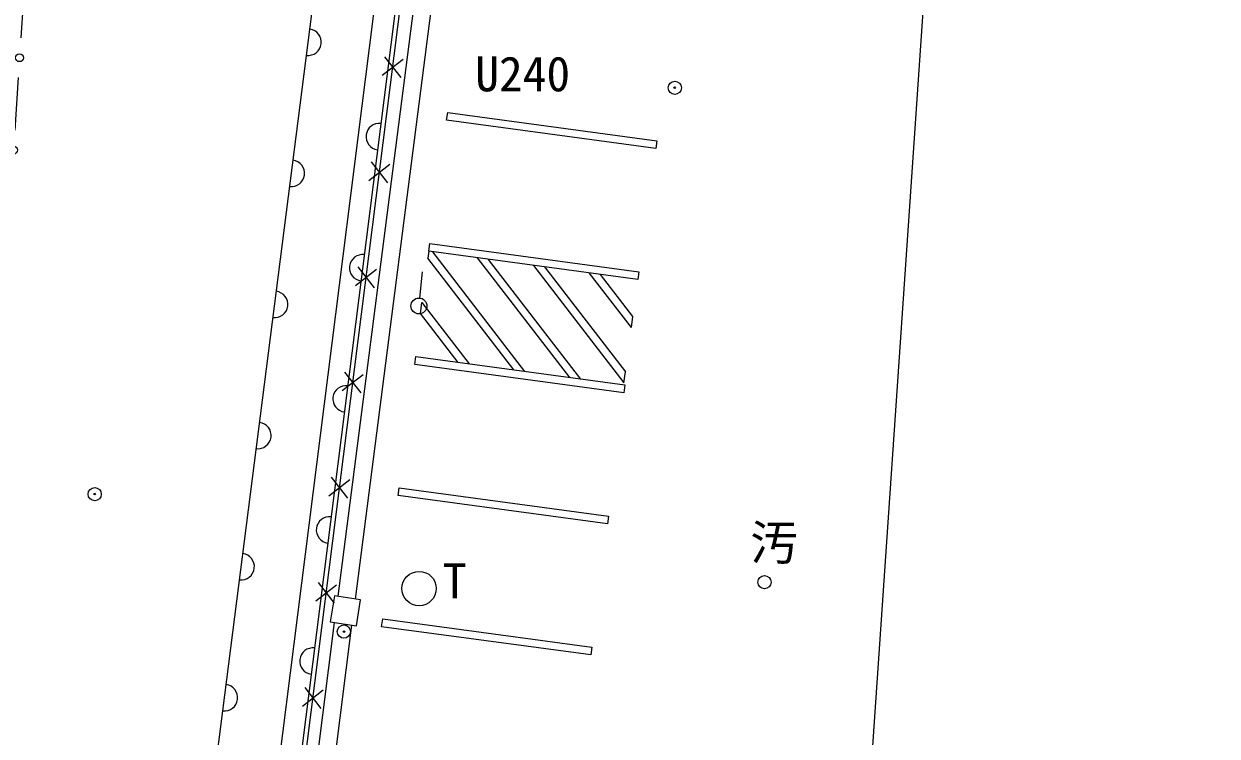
# Model space of a CAD drawing. Units: millimetres, scale not verified. Extents: x -230877 to 402150, y -278660 to 231169.
# Drawn here: x 60494 to 83065, y 87935 to 101408 of the extents above; entities that cross this region are included whole.
import ezdxf
from ezdxf.enums import TextEntityAlignment as Align

# ---------------------------------------------------------------- set-up
doc = ezdxf.new("R2010")
doc.units = ezdxf.units.MM
doc.header["$LTSCALE"] = 1500
doc.layers.add('0-0_通り芯', color=7, linetype='Continuous')
doc.layers.add('0-8_寸法線', color=7, linetype='Continuous', lineweight=13)
doc.layers.add('0-A_22260', color=7, linetype='Continuous', lineweight=18)
doc.styles.add('ＭＳ ゴシック', font='')
doc.styles.get('ＭＳ ゴシック').set_extended_font_data('MS Gothic')

# ---------------------------------------------------------------- blocks, each defined once
blk = doc.blocks.new('~834')
at = {"layer": '0-8_寸法線'}
blk.add_lwpolyline([(74489221500, -235405345500), (74497698000, -235411791000), (74489059006, -235423152171)], dxfattribs=at)
blk = doc.blocks.new('~794')
at = {"layer": '0-8_寸法線'}
blk.add_lwpolyline([(74516290829, -235409324068), (74467125000, -235466559000), (74469502500, -235468272000), (74467829126, -235470332582)], dxfattribs=at)
for centre in [(74505147389, -235422296370), (74502703848, -235425140946), (74500260308, -235427985521), (74497816767, -235430830096), (74495373226, -235433674671)]:
    blk.add_arc(centre, 375000, 49.33683, 229.33683, dxfattribs=at)
blk = doc.blocks.new('~793')
at = {"layer": '0-8_寸法線'}
blk.add_lwpolyline([(74463712500, -235471453500), (74461377000, -235469545500), (74514247676, -235408138070)], dxfattribs=at)
for centre in [(74504939592, -235418949081), (74502492842, -235421790896), (74500046091, -235424632711), (74497599341, -235427474526), (74495152590, -235430316340), (74492705839, -235433158155)]:
    blk.add_arc(centre, 375000, 229.27215, 49.27215, dxfattribs=at)
blk = doc.blocks.new('~778')
at = {"layer": '0-8_寸法線'}
for p, q in [((74498802000, -235413567000), (74498206256, -235414352912)), ((74497526658, -235415249445), (74496620527, -235416444823)), ((74495940930, -235417341356), (74495034799, -235418536733)), ((74494355201, -235419433267), (74493449070, -235420628644)), ((74492769473, -235421525177), (74491863342, -235422720555)), ((74491183744, -235423617088), (74490588000, -235424403000))]:
    blk.add_line(p, q, dxfattribs=at)
for centre in [(74497866457, -235414801179), (74496280728, -235416893089), (74494695000, -235418985000), (74493109272, -235421076911), (74491523543, -235423168821)]:
    blk.add_circle(centre, 112500, dxfattribs=at)
blk = doc.blocks.new('~738')
at = {"layer": '0-8_寸法線'}
for p, q in [((74506522307, -235420486267), (74506579022, -235421234120)), ((74506176738, -235420888551), (74506924591, -235420831836)), ((74504562940, -235422767206), (74504619655, -235423515059)), ((74504217371, -235423169490), (74504965224, -235423112775)), ((74502603573, -235425048145), (74502660288, -235425795997)), ((74502258004, -235425450428), (74503005857, -235425393714)), ((74500644206, -235427329084), (74500700921, -235428076936)), ((74500298637, -235427731367), (74501046489, -235427674652)), ((74498684839, -235429610022), (74498741554, -235430357875)), ((74498339270, -235430012306), (74499087122, -235429955591)), ((74496725472, -235431890961), (74496782186, -235432638813)), ((74496379903, -235432293245), (74497127755, -235432236530)), ((74494766105, -235434171900), (74494822819, -235434919752)), ((74494420536, -235434574183), (74495168388, -235434517469))]:
    blk.add_line(p, q, dxfattribs=at)
blk.add_lwpolyline([(74469668037, -235468139526), (74467363323, -235466478968), (74516347500, -235409455500), (74520769166, -235412411000)], dxfattribs=at)
blk = doc.blocks.new('~421')
at = {"layer": '0-8_寸法線'}
blk.add_lwpolyline([(74515788358, -235408988210), (74466244022, -235466663769), (74469151755, -235468758804)], dxfattribs=at)
blk = doc.blocks.new('~418')
at = {"layer": '0-8_寸法線'}
blk.add_lwpolyline([(74497458273, -235432969201), (74496904474, -235432463428), (74496398701, -235433017227), (74496952500, -235433523000)], close=True, dxfattribs=at)
blk = doc.blocks.new('~282')
at = {"layer": '0-8_寸法線'}
blk.add_line((74484259202, -235448088970), (74496853633, -235433432707), dxfattribs=at)
blk = doc.blocks.new('~281')
at = {"layer": '0-8_寸法線'}
blk.add_line((74483895747, -235447753035), (74496488252, -235433099012), dxfattribs=at)
blk = doc.blocks.new('~280')
at = {"layer": '0-8_寸法線'}
blk.add_line((74497349793, -235432870128), (74510622400, -235417484327), dxfattribs=at)
blk = doc.blocks.new('~279')
at = {"layer": '0-8_寸法線'}
blk.add_line((74496984433, -235432536453), (74510250273, -235417158497), dxfattribs=at)
blk = doc.blocks.new('~257')
at = {"layer": '0-8_寸法線', "lineweight": 25}
blk.add_lwpolyline([(74524425000, -235422001500), (74492512014, -235463791456), (74514701073, -235480736177), (74546653088, -235438895113), (74539841411, -235433693362), (74541810000, -235431115500), (74533023516, -235424405683), (74531015898, -235427034653)], close=True, dxfattribs=at)

msp = doc.modelspace()

# ---------------------------------------------------------------- linework, layer by layer
at = {"layer": '0-8_寸法線', "lineweight": 18}
for p, q in [((68152, 97107), (68134, 96973)), ((69973, 94833), (68229, 97096)), ((69762, 94862), (68134, 96973)), ((70819, 94719), (69074, 96982)), ((71031, 94690), (69286, 96953)), ((70132, 96839), (71844, 94617)), ((67983, 96221), (68036, 96718)), ((70343, 96810), (71873, 94826)), ((71986, 95662), (71189, 96696)), ((72014, 95871), (71400, 96667)), ((67993, 95928), (68705, 95005)), ((67994, 95924), (68021, 96137)), ((68021, 96137), (68916, 94976)), ((71986, 95662), (72014, 95871)), ((71844, 94617), (71873, 94826))]:
    msp.add_line(p, q, dxfattribs=at)
for points in [[(68511, 99732), (72468, 99197), (72448, 99048), (68491, 99584)], [(68172, 97255), (72129, 96720), (72109, 96571), (68152, 97107)], [(67908, 95113), (71864, 94577), (71844, 94429), (67888, 94964)], [(67595, 92633), (71552, 92098), (71532, 91949), (67575, 92485)], [(67282, 90154), (71239, 89618), (71219, 89470), (67262, 90005)]]:
    msp.add_lwpolyline(points, close=True, dxfattribs=at)
for centre, radius in [((67967, 96072), 150), ((67971, 90727), 325), ((74502, 90846), 125)]:
    msp.add_circle(centre, radius, dxfattribs=at)
at = {"layer": '0-A_22260'}
for centre, radius in [((72806, 100199), 125), ((72806, 100199), 15), ((61834, 92513), 125), ((61834, 92513), 15), ((66548, 89912), 125), ((66548, 89912), 15)]:
    msp.add_circle(centre, radius, dxfattribs=at)

# ---------------------------------------------------------------- block references
at = {"layer": '0-0_通り芯', "xscale": 0.0006666667, "yscale": 0.0006666667, "rotation": 33.45667}
for name in ['~257', '~738', '~793', '~421', '~794', '~834', '~279', '~280', '~778', '~418', '~281', '~282']:
    msp.add_blockref(name, (-127899216, 103658197), dxfattribs=at)

# ---------------------------------------------------------------- texts
at = {"layer": '0-8_寸法線', "style": 'ＭＳ ゴシック'}
for s, height, p in [('U240', 659.8, (69032, 99934)), ('汚', 660, (74235, 91067)), ('T', 660, (68419, 90345))]:
    msp.add_text(s, height=height, dxfattribs=at).set_placement(p, align=Align.BOTTOM_LEFT)

doc.saveas('drawing.dxf')
